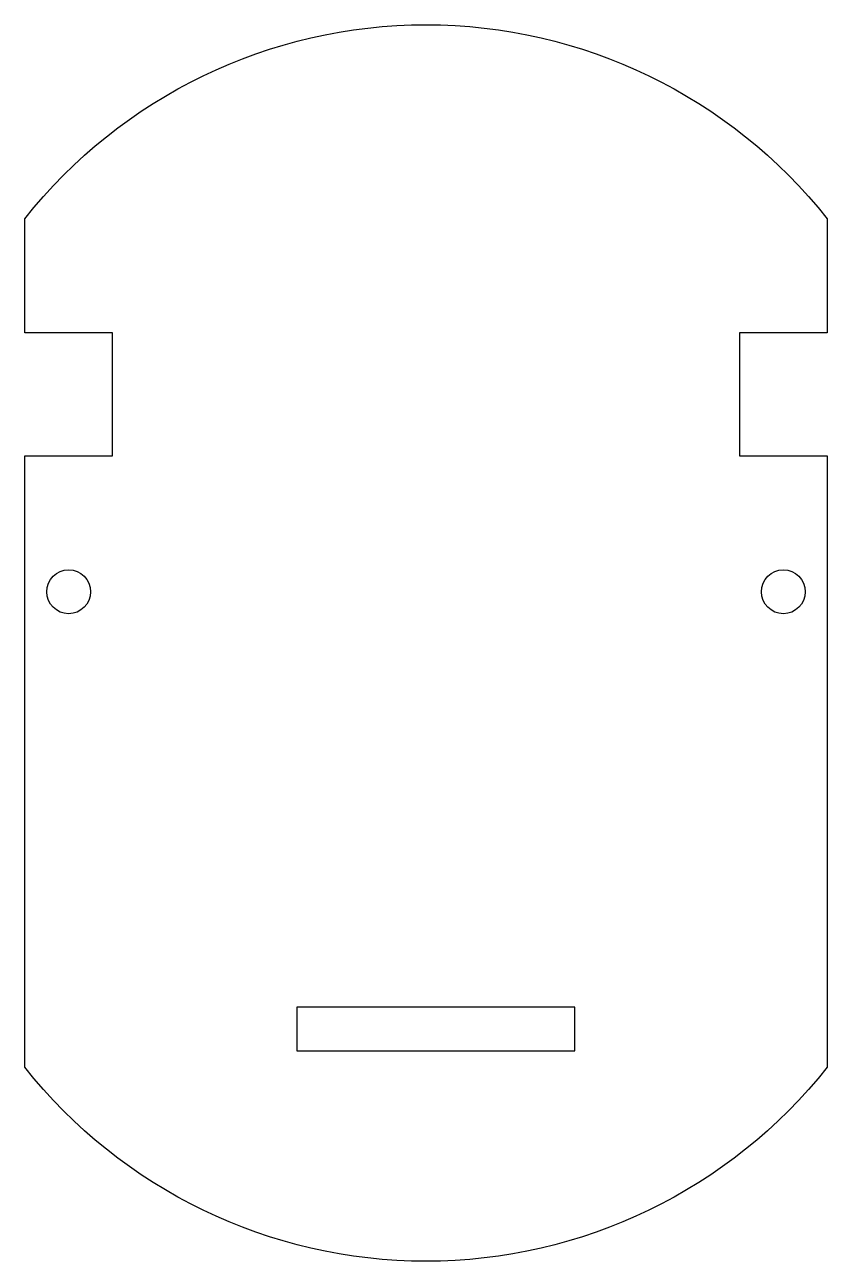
# Model space of a CAD drawing. Header units: millimetres. Extents: x -34.9 to 19.9, y -24.3 to 60.2.
import ezdxf

# ---------------------------------------------------------------- set-up
doc = ezdxf.new("R2010")
doc.units = ezdxf.units.MM
doc.layers.get('0').update_dxf_attribs({"linetype": 'CONTINUOUS'})

msp = doc.modelspace()

# ---------------------------------------------------------------- linework, layer by layer
msp.add_lwpolyline([(13.928, 30.728), (19.928, 30.728), (19.928, -11.072, -0.483382), (-34.928, -11.072), (-34.928, 30.728), (-28.928, 30.728), (-28.928, 39.128), (-34.928, 39.128), (-34.928, 46.928, -0.483382), (19.928, 46.928), (19.928, 39.128), (13.928, 39.128)], format="xyb", close=True)
msp.add_lwpolyline([(2.674, -9.955), (2.674, -6.955), (-16.326, -6.955), (-16.326, -9.955)], close=True)
for centre in [(-31.928, 21.428), (16.928, 21.428)]:
    msp.add_circle(centre, 1.5)

doc.saveas('drawing.dxf')
